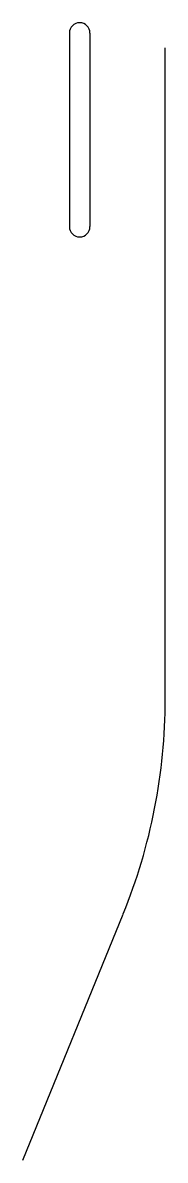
# Model space of a CAD drawing. Extents: x 16.63 to 17.88, y 19.23 to 29.22.
import ezdxf

# ---------------------------------------------------------------- set-up
doc = ezdxf.new("R2010")
doc.units = 0
doc.header["$LTSCALE"] = 5
doc.header["$MEASUREMENT"] = 0
doc.layers.add('6_125BIT_500DEP', color=5, linetype='Continuous')
doc.layers.add('Z0_TOPCOMP', color=6, linetype='Continuous')

msp = doc.modelspace()

# ---------------------------------------------------------------- linework, layer by layer
at = {"layer": '6_125BIT_500DEP', "color": 5, "linetype": 'Continuous', "lineweight": 25}
for p, q in [((17.035, 29.1289), (17.035, 27.4289)), ((17.215, 29.1289), (17.215, 27.4289))]:
    msp.add_line(p, q, dxfattribs=at)
for centre, start, end in [((17.125, 29.1289), 0, 180), ((17.125, 27.4289), 180, 0)]:
    msp.add_arc(centre, 0.09, start, end, dxfattribs=at)
at = {"layer": 'Z0_TOPCOMP', "color": 6, "linetype": 'Continuous', "lineweight": 25}
for p, q in [((17.875, 23.2798), (17.875, 29)), ((16.6259, 19.2327), (17.506, 21.3945))]:
    msp.add_line(p, q, dxfattribs=at)
msp.add_arc((12.875, 23.2798), 5, -22.15097, 0, dxfattribs=at)

doc.saveas('drawing.dxf')
